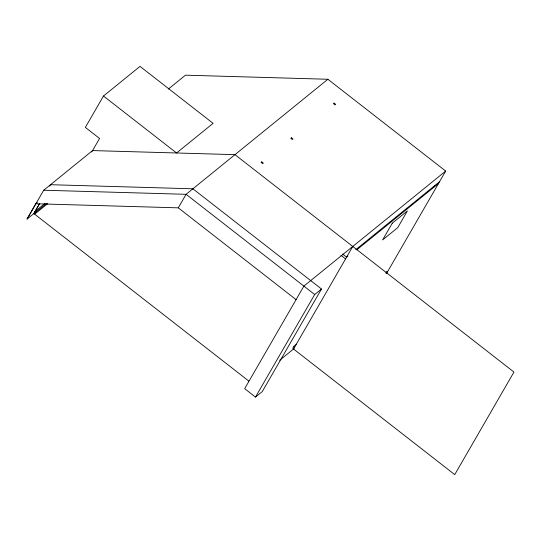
<?xml version="1.0" encoding="UTF-8"?>
<svg xmlns="http://www.w3.org/2000/svg" width="541" height="541" viewBox="0 0 541 541"><rect width="100%" height="100%" fill="white"/><g stroke="black" fill="none" stroke-linecap="round" stroke-linejoin="round"><path stroke-width="0.81" d="M35.26 212.41L27.05 219.071L35.74 203.862L37.004 202.841M27.05 219.071L35.868 203.761L37.126 202.76M248.819 381.074L33.853 213.553L39.73 203.348M296.556 344.164L293.986 346.254L292.755 348.39L454.738 474.619L513.95 372.059L234.97 154.658L92.572 150.574L43.706 190.229L35.889 203.761L178.287 207.845L296.083 299.64M33.853 213.553L39.682 203.457M49.671 186.151L50.509 184.711L192.9 188.795L321.496 289.009L262.284 391.562L255.48 397.08L244.681 388.668L303.893 286.108L445.683 171.057L327.887 79.263L185.489 75.179L168.447 89.008M46.384 203.524L35.889 212.038L34.651 214.175L47.77 203.531M103.473 96.028L176.569 152.981L213.1 123.341L140.011 66.381L103.473 96.028L85.363 127.399L99.564 138.469L91.74 152.014M178.287 207.845L186.097 194.314L327.887 79.263M192.413 189.641L192.9 188.795M255.48 397.08L314.693 294.527L321.496 289.009M293.553 349.013L352.766 246.453M433.449 187.612L434.477 185.834M386.47 273.618L445.683 171.057M44.917 203.443L35.084 211.416L35.889 212.038M347.904 256.076L346.598 257.137L342.595 254.02M355.762 249.705L439.515 181.742M356.695 249.888L438.487 183.521M385.767 273.049L387.701 271.481L386.402 271.264M279.663 360.286L294.074 348.587M43.706 190.229L186.097 194.314L314.693 294.527M340.904 255.278L345.571 258.916M293.986 346.254L294.784 346.876M392.286 223.19L382.622 239.927L397.736 227.66L407.4 210.922L392.286 223.19M261.736 161.874L261.1 162.395L262.662 163.619L263.305 163.098L261.736 161.874M291.416 137.793L290.781 138.313L292.343 139.531L292.985 139.017L291.416 137.793M334.122 103.142L333.479 103.662L335.048 104.88L335.69 104.366L334.122 103.142"/></g></svg>
